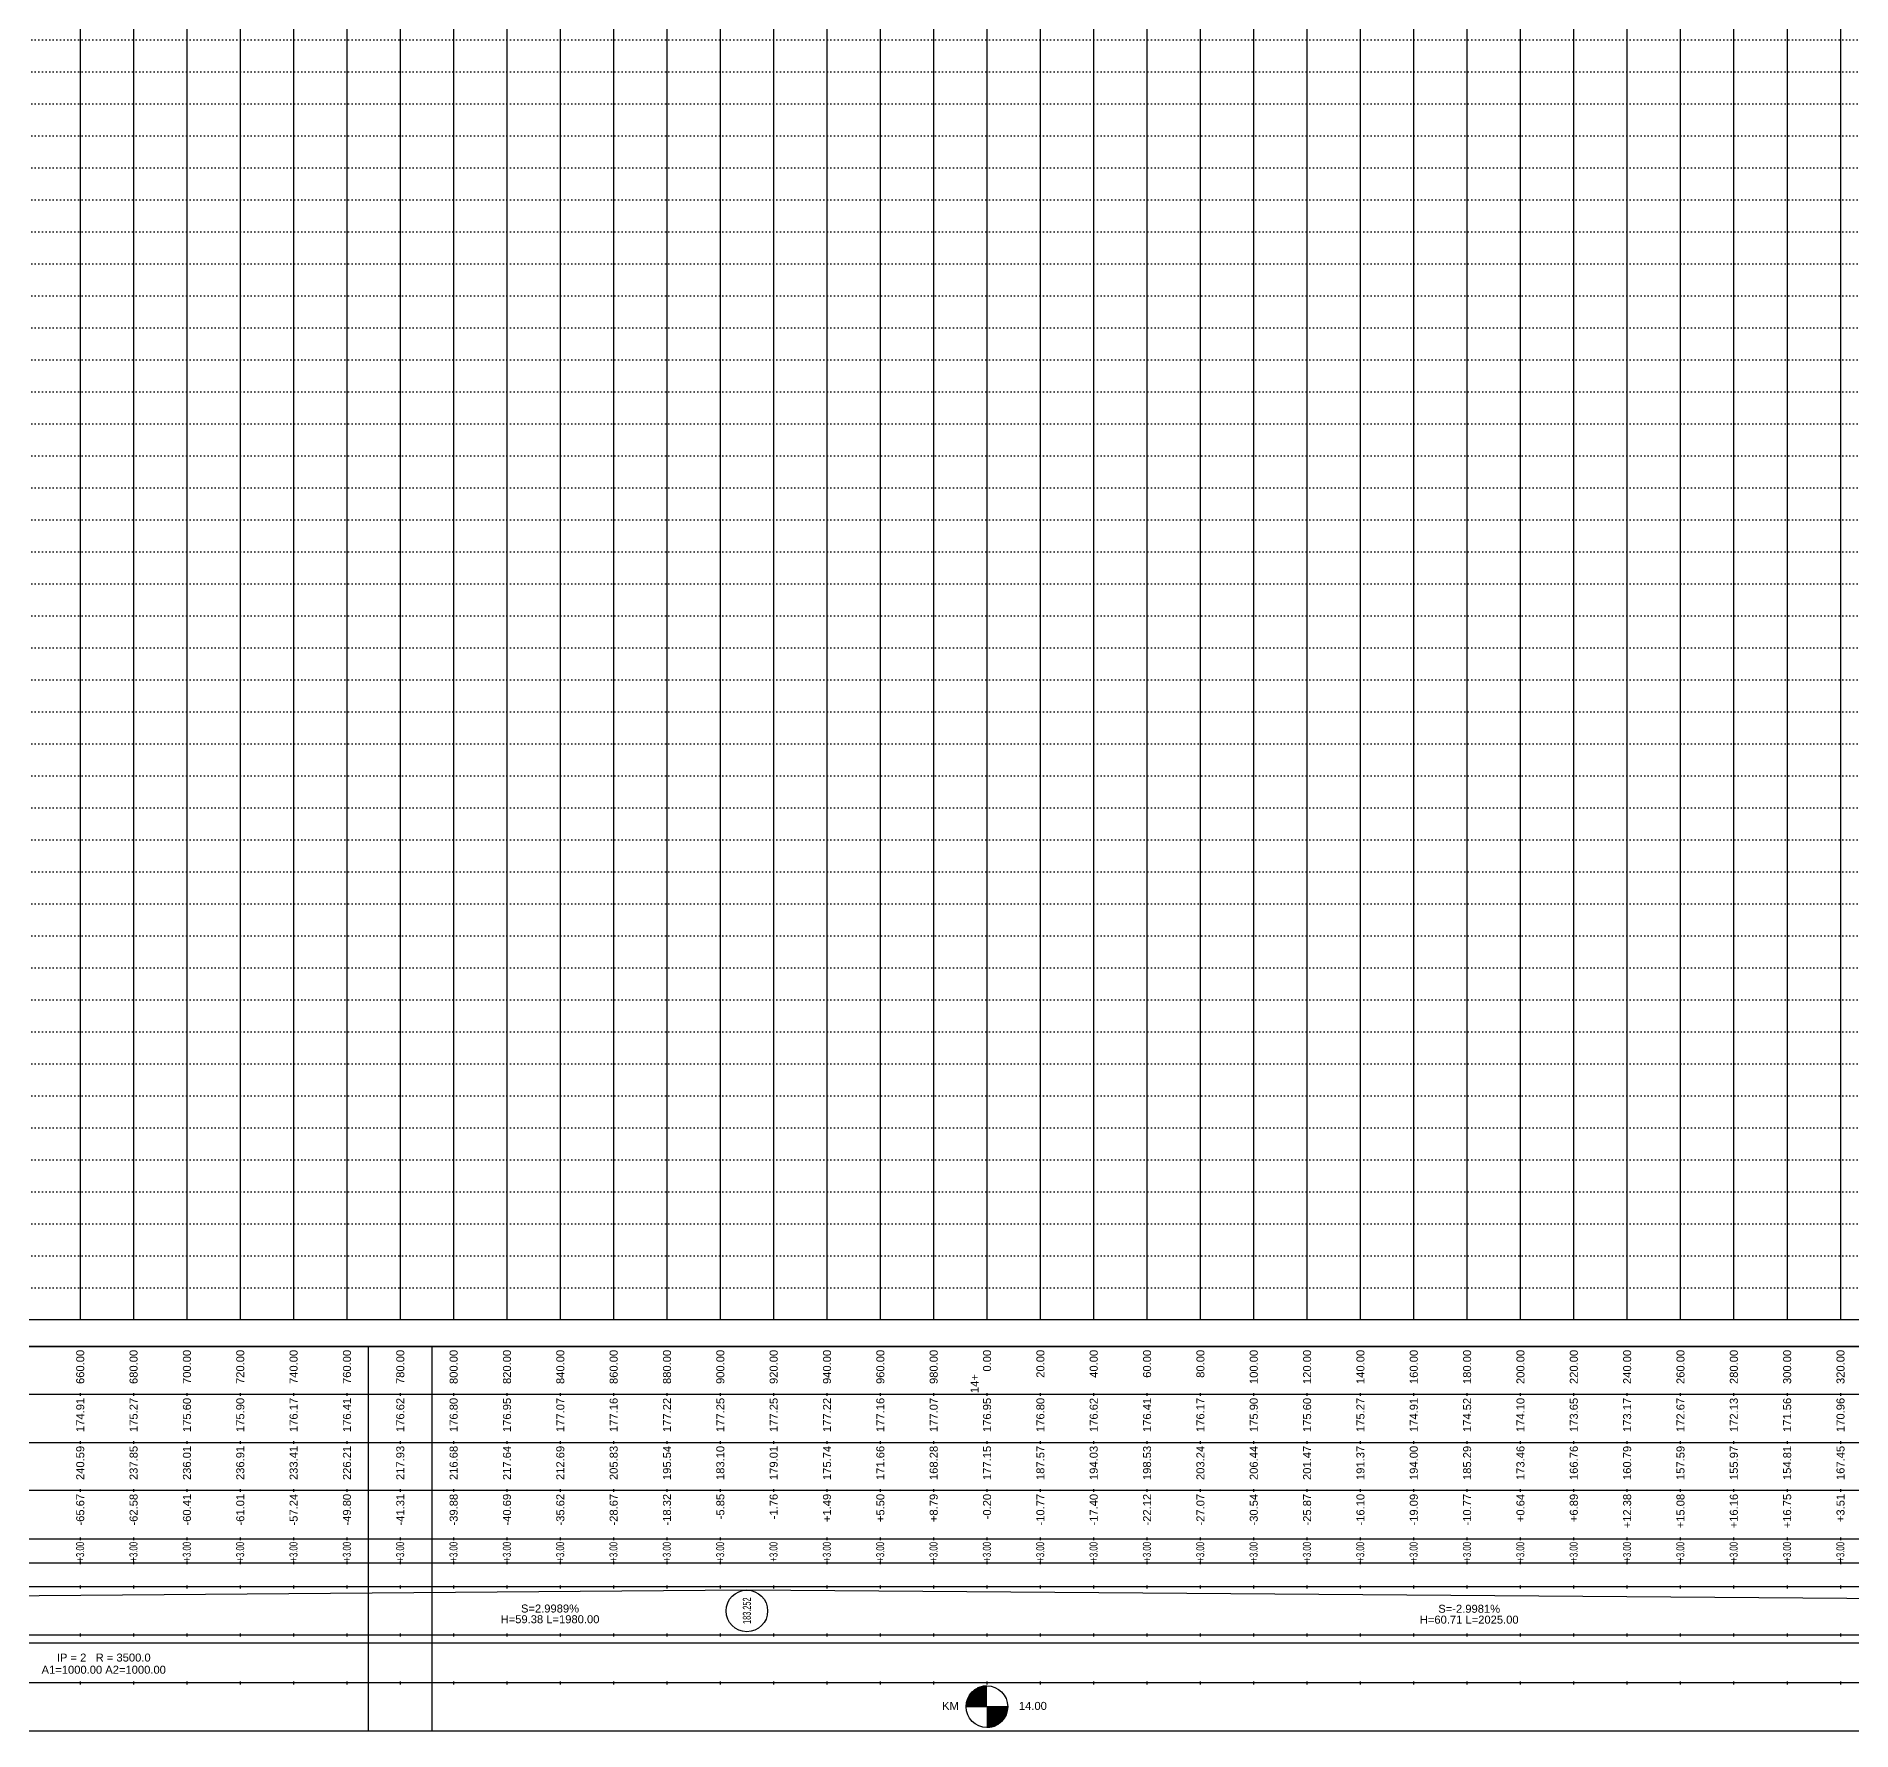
# Model space of a CAD drawing. Header units: millimetres. Extents: x -1499 to 6658, y -12483 to -6008.
# Drawn here: x 2900 to 3580, y -7752 to -7117 of the extents above; entities that cross this region are included whole.
import ezdxf
from ezdxf.enums import TextEntityAlignment as Align

# ---------------------------------------------------------------- set-up
doc = ezdxf.new("R2010")
doc.units = ezdxf.units.MM
doc.linetypes.add('A-DOTLN01H', pattern=[0.125, 0, -0.125])
doc.layers.add('_와꾸', color=7, linetype='Continuous', plot=False)
for name, color, linetype in [('CR-GRID', 56, 'A-DOTLN01H'), ('CZ-TEX2', 3, 'Continuous'), ('기타일반선(가늠)', 1, 'Continuous'), ('수직그리드', 1, 'Continuous'), ('표내용문자', 3, 'Continuous'), ('표보조선', 1, 'Continuous'), ('표주요선', 1, 'Continuous')]:
    doc.layers.add(name, color=color, linetype=linetype)
doc.styles.get("Standard").update_dxf_attribs({"font": 'arial.ttf'})

msp = doc.modelspace()

# ---------------------------------------------------------------- linework, layer by layer
at = {"layer": '_와꾸', "color": 7, "true_color": 0xffffff}
for points in [[(2224.16, -7752.06), (3048.16, -7752.06), (3048.16, -7608.06), (2224.16, -7608.06)], [(3024.16, -7752.06), (3848.16, -7752.06), (3848.16, -7608.06), (3024.16, -7608.06)]]:
    msp.add_lwpolyline(points, close=True, dxfattribs=at)
at = {"layer": 'CR-GRID', "linetype": 'A-DOTLN01H', "ltscale": 10}
for p, q in [((696.16, -7118.06), (5416.16, -7118.06)), ((696.16, -7130.06), (5416.16, -7130.06)), ((696.16, -7142.06), (5416.16, -7142.06)), ((696.16, -7154.06), (5416.16, -7154.06)), ((696.16, -7166.06), (5416.16, -7166.06)), ((696.16, -7178.06), (5416.16, -7178.06)), ((696.16, -7190.06), (5416.16, -7190.06)), ((696.16, -7202.06), (5416.16, -7202.06)), ((696.16, -7214.06), (5416.16, -7214.06)), ((696.16, -7226.06), (5416.16, -7226.06)), ((696.16, -7238.06), (5416.16, -7238.06)), ((696.16, -7250.06), (5416.16, -7250.06)), ((696.16, -7262.06), (5416.16, -7262.06)), ((696.16, -7274.06), (5416.16, -7274.06)), ((696.16, -7286.06), (5416.16, -7286.06)), ((696.16, -7298.06), (5416.16, -7298.06)), ((696.16, -7310.06), (5416.16, -7310.06)), ((696.16, -7322.06), (5416.16, -7322.06)), ((696.16, -7334.06), (5416.16, -7334.06)), ((696.16, -7346.06), (5416.16, -7346.06)), ((696.16, -7358.06), (5416.16, -7358.06)), ((696.16, -7370.06), (5416.16, -7370.06)), ((696.16, -7382.06), (5416.16, -7382.06)), ((696.16, -7394.06), (5416.16, -7394.06)), ((696.16, -7406.06), (5416.16, -7406.06)), ((696.16, -7418.06), (5416.16, -7418.06)), ((696.16, -7430.06), (5416.16, -7430.06)), ((696.16, -7442.06), (5416.16, -7442.06)), ((696.16, -7454.06), (5416.16, -7454.06)), ((696.16, -7466.06), (5416.16, -7466.06)), ((696.16, -7478.06), (5416.16, -7478.06)), ((696.16, -7490.06), (5416.16, -7490.06)), ((696.16, -7502.06), (5416.16, -7502.06)), ((696.16, -7514.06), (5416.16, -7514.06)), ((696.16, -7526.06), (5416.16, -7526.06)), ((696.16, -7538.06), (5416.16, -7538.06)), ((696.16, -7550.06), (5416.16, -7550.06)), ((696.16, -7562.06), (5416.16, -7562.06)), ((696.16, -7574.06), (5416.16, -7574.06)), ((696.16, -7586.06), (5416.16, -7586.06))]:
    msp.add_line(p, q, dxfattribs=at)
at = {"layer": '기타일반선(가늠)'}
msp.add_line((5530.22, -7598.06), (696.16, -7598.06), dxfattribs=at)
at = {"layer": '수직그리드'}
for p, q in [((2916.16, -6154.54), (2916.16, -7598.06)), ((2936.16, -6170.98), (2936.16, -7598.06)), ((2976.16, -6176.57), (2976.16, -7598.06)), ((2956.16, -6181.99), (2956.16, -7598.06)), ((2996.16, -6197.59), (2996.16, -7598.06)), ((3016.16, -6240.8), (3016.16, -7598.06)), ((3036.16, -6290.45), (3036.16, -7598.06)), ((3076.16, -6292.22), (3076.16, -7598.06)), ((3056.16, -6297.95), (3056.16, -7598.06)), ((3096.16, -6321.93), (3096.16, -7598.06)), ((3116.16, -6363.09), (3116.16, -7598.06)), ((3356.16, -6359.42), (3356.16, -7598.06)), ((3336.16, -6378.62), (3336.16, -7598.06)), ((3376.16, -6389.24), (3376.16, -7598.06)), ((3316.16, -6406.87), (3316.16, -7598.06)), ((3136.16, -6424.81), (3136.16, -7598.06)), ((3296.16, -6433.9), (3296.16, -7598.06)), ((3416.16, -6434.06), (3416.16, -7598.06)), ((3396.16, -6449.84), (3396.16, -7598.06)), ((3276.16, -6472.64), (3276.16, -7598.06)), ((3436.16, -6486.32), (3436.16, -7598.06)), ((3156.16, -6499.45), (3156.16, -7598.06)), ((3176.16, -6523.97), (3176.16, -7598.06)), ((3256.16, -6535.15), (3256.16, -7598.06)), ((3196.16, -6543.65), (3196.16, -7598.06)), ((3456.16, -6557.3), (3456.16, -7598.06)), ((3216.16, -6568.08), (3216.16, -7598.06)), ((3236.16, -6588.4), (3236.16, -7598.06)), ((3576.16, -6593.36), (3576.16, -7598.06)), ((3476.16, -6597.5), (3476.16, -7598.06)), ((3496.16, -6633.32), (3496.16, -7598.06)), ((3516.16, -6652.52), (3516.16, -7598.06)), ((3536.16, -6662.24), (3536.16, -7598.06)), ((3556.16, -6669.2), (3556.16, -7598.06)), ((5428.77, -7598.06), (621.66, -7598.06))]:
    msp.add_line(p, q, dxfattribs=at)
at = {"layer": '표내용문자'}
for p, q in [((3256.16, -7739.16), (3249.4, -7739.16)), ((3249.45, -7739.08), (3256.16, -7739.08)), ((3256.16, -7739.01), (3249.49, -7739.01)), ((3249.54, -7738.93), (3256.16, -7738.93)), ((3256.16, -7738.86), (3249.58, -7738.86)), ((3249.63, -7738.78), (3256.16, -7738.78)), ((3256.16, -7738.71), (3249.68, -7738.71)), ((3249.73, -7738.63), (3256.16, -7738.63)), ((3256.16, -7738.56), (3249.79, -7738.56)), ((3249.84, -7738.48), (3256.16, -7738.48)), ((3256.16, -7738.41), (3249.89, -7738.41)), ((3249.95, -7738.33), (3256.16, -7738.33)), ((3256.16, -7738.26), (3250.01, -7738.26)), ((3250.07, -7738.18), (3256.16, -7738.18)), ((3256.16, -7738.11), (3250.13, -7738.11)), ((3250.19, -7738.03), (3256.16, -7738.03)), ((3256.16, -7737.96), (3250.26, -7737.96)), ((3250.32, -7737.88), (3256.16, -7737.88)), ((3256.16, -7737.81), (3250.39, -7737.81)), ((3250.46, -7737.73), (3256.16, -7737.73)), ((3256.16, -7737.66), (3250.53, -7737.66)), ((3250.6, -7737.58), (3256.16, -7737.58)), ((3256.16, -7737.51), (3250.68, -7737.51)), ((3250.75, -7737.43), (3256.16, -7737.43)), ((3256.16, -7737.36), (3250.83, -7737.36)), ((3250.91, -7737.28), (3256.16, -7737.28)), ((3256.16, -7737.21), (3251, -7737.21)), ((3251.08, -7737.13), (3256.16, -7737.13)), ((3256.16, -7737.06), (3251.17, -7737.06)), ((3251.26, -7736.98), (3256.16, -7736.98)), ((3256.16, -7736.91), (3251.36, -7736.91)), ((3251.46, -7736.83), (3256.16, -7736.83)), ((3256.16, -7736.76), (3251.56, -7736.76)), ((3251.66, -7736.68), (3256.16, -7736.68)), ((3256.16, -7736.61), (3251.77, -7736.61)), ((3251.88, -7736.53), (3256.16, -7736.53)), ((3256.16, -7736.46), (3252, -7736.46)), ((3252.12, -7736.38), (3256.16, -7736.38)), ((3256.16, -7736.31), (3252.25, -7736.31)), ((3252.38, -7736.23), (3256.16, -7736.23)), ((3256.16, -7736.16), (3252.52, -7736.16)), ((3252.67, -7736.08), (3256.16, -7736.08)), ((3256.16, -7736.01), (3252.82, -7736.01)), ((3252.98, -7735.93), (3256.16, -7735.93)), ((3256.16, -7735.86), (3253.16, -7735.86)), ((3253.34, -7735.78), (3256.16, -7735.78)), ((3256.16, -7735.71), (3253.55, -7735.71)), ((3253.77, -7735.63), (3256.16, -7735.63)), ((3256.16, -7735.56), (3254.01, -7735.56)), ((3254.3, -7735.48), (3256.16, -7735.48)), ((3256.16, -7735.41), (3254.63, -7735.41)), ((3255.08, -7735.33), (3256.16, -7735.33)), ((3256.16, -7742.76), (3248.36, -7742.76)), ((3248.36, -7742.83), (3256.16, -7742.83)), ((3256.16, -7742.91), (3248.36, -7742.91)), ((3248.36, -7742.98), (3256.16, -7742.98)), ((3256.16, -7743.06), (3248.36, -7743.06)), ((3248.37, -7742.53), (3256.16, -7742.53)), ((3256.16, -7742.61), (3248.37, -7742.61)), ((3248.37, -7742.68), (3256.16, -7742.68)), ((3256.16, -7742.46), (3248.38, -7742.46)), ((3256.16, -7742.31), (3248.39, -7742.31)), ((3248.39, -7742.38), (3256.16, -7742.38)), ((3248.4, -7742.23), (3256.16, -7742.23)), ((3256.16, -7742.16), (3248.41, -7742.16)), ((3248.42, -7742.08), (3256.16, -7742.08)), ((3256.16, -7742.01), (3248.43, -7742.01)), ((3248.44, -7741.93), (3256.16, -7741.93)), ((3256.16, -7741.86), (3248.45, -7741.86)), ((3248.46, -7741.78), (3256.16, -7741.78)), ((3256.16, -7741.71), (3248.47, -7741.71)), ((3248.49, -7741.63), (3256.16, -7741.63)), ((3256.16, -7741.56), (3248.5, -7741.56)), ((3248.52, -7741.48), (3256.16, -7741.48)), ((3256.16, -7741.41), (3248.53, -7741.41)), ((3248.55, -7741.33), (3256.16, -7741.33)), ((3256.16, -7741.26), (3248.57, -7741.26)), ((3248.59, -7741.18), (3256.16, -7741.18)), ((3256.16, -7741.11), (3248.6, -7741.11)), ((3248.62, -7741.03), (3256.16, -7741.03)), ((3256.16, -7740.96), (3248.65, -7740.96)), ((3248.67, -7740.88), (3256.16, -7740.88)), ((3256.16, -7740.81), (3248.69, -7740.81)), ((3248.71, -7740.73), (3256.16, -7740.73)), ((3256.16, -7740.66), (3248.74, -7740.66)), ((3248.76, -7740.58), (3256.16, -7740.58)), ((3256.16, -7740.51), (3248.79, -7740.51)), ((3248.81, -7740.43), (3256.16, -7740.43)), ((3256.16, -7740.36), (3248.84, -7740.36)), ((3248.87, -7740.28), (3256.16, -7740.28)), ((3256.16, -7740.21), (3248.9, -7740.21)), ((3248.93, -7740.13), (3256.16, -7740.13)), ((3256.16, -7740.06), (3248.96, -7740.06)), ((3248.99, -7739.98), (3256.16, -7739.98)), ((3256.16, -7739.91), (3249.02, -7739.91)), ((3249.06, -7739.83), (3256.16, -7739.83)), ((3256.16, -7739.76), (3249.09, -7739.76)), ((3249.13, -7739.68), (3256.16, -7739.68)), ((3256.16, -7739.61), (3249.16, -7739.61)), ((3249.2, -7739.53), (3256.16, -7739.53)), ((3256.16, -7739.46), (3249.24, -7739.46)), ((3249.28, -7739.38), (3256.16, -7739.38)), ((3256.16, -7739.31), (3249.32, -7739.31)), ((3249.36, -7739.23), (3256.16, -7739.23)), ((3263.96, -7743.06), (3256.16, -7743.06)), ((3256.16, -7743.13), (3263.96, -7743.13)), ((3263.96, -7743.21), (3256.16, -7743.21)), ((3256.16, -7743.28), (3263.95, -7743.28)), ((3263.95, -7743.36), (3256.16, -7743.36)), ((3256.16, -7743.43), (3263.95, -7743.43)), ((3263.94, -7743.51), (3256.16, -7743.51)), ((3256.16, -7743.58), (3263.94, -7743.58)), ((3263.93, -7743.66), (3256.16, -7743.66)), ((3256.16, -7743.73), (3263.93, -7743.73)), ((3263.92, -7743.81), (3256.16, -7743.81)), ((3256.16, -7743.88), (3263.91, -7743.88)), ((3263.91, -7743.96), (3256.16, -7743.96)), ((3256.16, -7744.03), (3263.9, -7744.03)), ((3263.89, -7744.11), (3256.16, -7744.11)), ((3256.16, -7744.18), (3263.88, -7744.18)), ((3263.86, -7744.26), (3256.16, -7744.26)), ((3256.16, -7744.33), (3263.85, -7744.33)), ((3263.84, -7744.41), (3256.16, -7744.41)), ((3256.16, -7744.48), (3263.83, -7744.48)), ((3263.81, -7744.56), (3256.16, -7744.56)), ((3256.16, -7744.63), (3263.8, -7744.63)), ((3263.78, -7744.71), (3256.16, -7744.71)), ((3256.16, -7744.78), (3263.76, -7744.78)), ((3263.75, -7744.86), (3256.16, -7744.86)), ((3256.16, -7744.93), (3263.73, -7744.93)), ((3263.71, -7745.01), (3256.16, -7745.01)), ((3256.16, -7745.08), (3263.69, -7745.08)), ((3263.67, -7745.16), (3256.16, -7745.16)), ((3256.16, -7745.23), (3263.65, -7745.23)), ((3263.63, -7745.31), (3256.16, -7745.31)), ((3256.16, -7745.38), (3263.6, -7745.38)), ((3263.58, -7745.46), (3256.16, -7745.46)), ((3256.16, -7745.53), (3263.55, -7745.53)), ((3263.53, -7745.61), (3256.16, -7745.61)), ((3256.16, -7745.68), (3263.5, -7745.68)), ((3263.47, -7745.76), (3256.16, -7745.76)), ((3256.16, -7745.83), (3263.45, -7745.83)), ((3263.42, -7745.91), (3256.16, -7745.91)), ((3256.16, -7745.98), (3263.39, -7745.98)), ((3263.36, -7746.06), (3256.16, -7746.06)), ((3256.16, -7746.13), (3263.33, -7746.13)), ((3263.29, -7746.21), (3256.16, -7746.21)), ((3256.16, -7746.28), (3263.26, -7746.28)), ((3263.22, -7746.36), (3256.16, -7746.36)), ((3256.16, -7746.43), (3263.19, -7746.43)), ((3263.15, -7746.51), (3256.16, -7746.51)), ((3256.16, -7746.58), (3263.12, -7746.58)), ((3263.08, -7746.66), (3256.16, -7746.66)), ((3256.16, -7746.73), (3263.04, -7746.73)), ((3263, -7746.81), (3256.16, -7746.81)), ((3256.16, -7746.88), (3262.95, -7746.88)), ((3262.91, -7746.96), (3256.16, -7746.96)), ((3256.16, -7747.03), (3262.87, -7747.03)), ((3262.82, -7747.11), (3256.16, -7747.11)), ((3256.16, -7747.18), (3262.78, -7747.18)), ((3262.73, -7747.26), (3256.16, -7747.26)), ((3256.16, -7747.33), (3262.68, -7747.33)), ((3262.63, -7747.41), (3256.16, -7747.41)), ((3256.16, -7747.48), (3262.58, -7747.48)), ((3262.53, -7747.56), (3256.16, -7747.56)), ((3256.16, -7747.63), (3262.47, -7747.63)), ((3262.42, -7747.71), (3256.16, -7747.71)), ((3256.16, -7747.78), (3262.36, -7747.78)), ((3262.31, -7747.86), (3256.16, -7747.86)), ((3256.16, -7747.93), (3262.25, -7747.93)), ((3262.19, -7748.01), (3256.16, -7748.01)), ((3256.16, -7748.08), (3262.12, -7748.08)), ((3262.06, -7748.16), (3256.16, -7748.16)), ((3256.16, -7748.23), (3261.99, -7748.23)), ((3261.93, -7748.31), (3256.16, -7748.31)), ((3256.16, -7748.38), (3261.86, -7748.38)), ((3261.79, -7748.46), (3256.16, -7748.46)), ((3256.16, -7748.53), (3261.71, -7748.53)), ((3261.64, -7748.61), (3256.16, -7748.61)), ((3256.16, -7748.68), (3261.56, -7748.68)), ((3261.48, -7748.76), (3256.16, -7748.76)), ((3256.16, -7748.83), (3261.4, -7748.83)), ((3261.32, -7748.91), (3256.16, -7748.91)), ((3256.16, -7748.98), (3261.23, -7748.98)), ((3261.14, -7749.06), (3256.16, -7749.06)), ((3256.16, -7749.13), (3261.05, -7749.13)), ((3260.95, -7749.21), (3256.16, -7749.21)), ((3256.16, -7749.28), (3260.86, -7749.28)), ((3260.76, -7749.36), (3256.16, -7749.36)), ((3256.16, -7749.43), (3260.65, -7749.43)), ((3260.54, -7749.51), (3256.16, -7749.51)), ((3256.16, -7749.58), (3260.43, -7749.58)), ((3260.31, -7749.66), (3256.16, -7749.66)), ((3256.16, -7749.73), (3260.19, -7749.73)), ((3260.07, -7749.81), (3256.16, -7749.81)), ((3256.16, -7749.88), (3259.93, -7749.88)), ((3259.79, -7749.96), (3256.16, -7749.96)), ((3256.16, -7750.03), (3259.65, -7750.03)), ((3259.49, -7750.11), (3256.16, -7750.11)), ((3256.16, -7750.18), (3259.33, -7750.18)), ((3259.16, -7750.26), (3256.16, -7750.26)), ((3256.16, -7750.33), (3258.97, -7750.33)), ((3258.77, -7750.41), (3256.16, -7750.41)), ((3256.16, -7750.48), (3258.55, -7750.48)), ((3258.3, -7750.56), (3256.16, -7750.56)), ((3256.16, -7750.63), (3258.02, -7750.63)), ((3257.68, -7750.71), (3256.16, -7750.71)), ((3256.16, -7750.78), (3257.24, -7750.78))]:
    msp.add_line(p, q, dxfattribs=at)
msp.add_circle((3256.16, -7743.06), 7.8, dxfattribs=at)
at = {"layer": '표보조선'}
for p, q in [((2916.16, -7625.56), (2916.16, -7626.56)), ((2936.16, -7625.56), (2936.16, -7626.56)), ((2956.16, -7625.56), (2956.16, -7626.56)), ((2976.16, -7625.56), (2976.16, -7626.56)), ((2996.16, -7625.56), (2996.16, -7626.56)), ((3016.16, -7625.56), (3016.16, -7626.56)), ((3036.16, -7625.56), (3036.16, -7626.56)), ((3056.16, -7625.56), (3056.16, -7626.56)), ((3076.16, -7625.56), (3076.16, -7626.56)), ((3096.16, -7625.56), (3096.16, -7626.56)), ((3116.16, -7625.56), (3116.16, -7626.56)), ((3136.16, -7625.56), (3136.16, -7626.56)), ((3156.16, -7625.56), (3156.16, -7626.56)), ((3176.16, -7625.56), (3176.16, -7626.56)), ((3196.16, -7625.56), (3196.16, -7626.56)), ((3216.16, -7625.56), (3216.16, -7626.56)), ((3236.16, -7625.56), (3236.16, -7626.56)), ((3256.16, -7625.56), (3256.16, -7626.56)), ((3276.16, -7625.56), (3276.16, -7626.56)), ((3296.16, -7625.56), (3296.16, -7626.56)), ((3316.16, -7625.56), (3316.16, -7626.56)), ((3336.16, -7625.56), (3336.16, -7626.56)), ((3356.16, -7625.56), (3356.16, -7626.56)), ((3376.16, -7625.56), (3376.16, -7626.56)), ((3396.16, -7625.56), (3396.16, -7626.56)), ((3416.16, -7625.56), (3416.16, -7626.56)), ((3436.16, -7625.56), (3436.16, -7626.56)), ((3456.16, -7625.56), (3456.16, -7626.56)), ((3476.16, -7625.56), (3476.16, -7626.56)), ((3496.16, -7625.56), (3496.16, -7626.56)), ((3516.16, -7625.56), (3516.16, -7626.56)), ((3536.16, -7625.56), (3536.16, -7626.56)), ((3556.16, -7625.56), (3556.16, -7626.56)), ((3576.16, -7625.56), (3576.16, -7626.56)), ((2916.16, -7643.56), (2916.16, -7644.56)), ((2936.16, -7643.56), (2936.16, -7644.56)), ((2956.16, -7643.56), (2956.16, -7644.56)), ((2976.16, -7643.56), (2976.16, -7644.56)), ((2996.16, -7643.56), (2996.16, -7644.56)), ((3016.16, -7643.56), (3016.16, -7644.56)), ((3036.16, -7643.56), (3036.16, -7644.56)), ((3056.16, -7643.56), (3056.16, -7644.56)), ((3076.16, -7643.56), (3076.16, -7644.56)), ((3096.16, -7643.56), (3096.16, -7644.56)), ((3116.16, -7643.56), (3116.16, -7644.56)), ((3136.16, -7643.56), (3136.16, -7644.56)), ((3156.16, -7643.56), (3156.16, -7644.56)), ((3176.16, -7643.56), (3176.16, -7644.56)), ((3196.16, -7643.56), (3196.16, -7644.56)), ((3216.16, -7643.56), (3216.16, -7644.56)), ((3236.16, -7643.56), (3236.16, -7644.56)), ((3256.16, -7643.56), (3256.16, -7644.56)), ((3276.16, -7643.56), (3276.16, -7644.56)), ((3296.16, -7643.56), (3296.16, -7644.56)), ((3316.16, -7643.56), (3316.16, -7644.56)), ((3336.16, -7643.56), (3336.16, -7644.56)), ((3356.16, -7643.56), (3356.16, -7644.56)), ((3376.16, -7643.56), (3376.16, -7644.56)), ((3396.16, -7643.56), (3396.16, -7644.56)), ((3416.16, -7643.56), (3416.16, -7644.56)), ((3436.16, -7643.56), (3436.16, -7644.56)), ((3456.16, -7643.56), (3456.16, -7644.56)), ((3476.16, -7643.56), (3476.16, -7644.56)), ((3496.16, -7643.56), (3496.16, -7644.56)), ((3516.16, -7643.56), (3516.16, -7644.56)), ((3536.16, -7643.56), (3536.16, -7644.56)), ((3556.16, -7643.56), (3556.16, -7644.56)), ((3576.16, -7643.56), (3576.16, -7644.56)), ((2916.16, -7661.56), (2916.16, -7662.56)), ((2936.16, -7661.56), (2936.16, -7662.56)), ((2956.16, -7661.56), (2956.16, -7662.56)), ((2976.16, -7661.56), (2976.16, -7662.56)), ((2996.16, -7661.56), (2996.16, -7662.56)), ((3016.16, -7661.56), (3016.16, -7662.56)), ((3036.16, -7661.56), (3036.16, -7662.56)), ((3056.16, -7661.56), (3056.16, -7662.56)), ((3076.16, -7661.56), (3076.16, -7662.56)), ((3096.16, -7661.56), (3096.16, -7662.56)), ((3116.16, -7661.56), (3116.16, -7662.56)), ((3136.16, -7661.56), (3136.16, -7662.56)), ((3156.16, -7661.56), (3156.16, -7662.56)), ((3176.16, -7661.56), (3176.16, -7662.56)), ((3196.16, -7661.56), (3196.16, -7662.56)), ((3216.16, -7661.56), (3216.16, -7662.56)), ((3236.16, -7661.56), (3236.16, -7662.56)), ((3256.16, -7661.56), (3256.16, -7662.56)), ((3276.16, -7661.56), (3276.16, -7662.56)), ((3296.16, -7661.56), (3296.16, -7662.56)), ((3316.16, -7661.56), (3316.16, -7662.56)), ((3336.16, -7661.56), (3336.16, -7662.56)), ((3356.16, -7661.56), (3356.16, -7662.56)), ((3376.16, -7661.56), (3376.16, -7662.56)), ((3396.16, -7661.56), (3396.16, -7662.56)), ((3416.16, -7661.56), (3416.16, -7662.56)), ((3436.16, -7661.56), (3436.16, -7662.56)), ((3456.16, -7661.56), (3456.16, -7662.56)), ((3476.16, -7661.56), (3476.16, -7662.56)), ((3496.16, -7661.56), (3496.16, -7662.56)), ((3516.16, -7661.56), (3516.16, -7662.56)), ((3536.16, -7661.56), (3536.16, -7662.56)), ((3556.16, -7661.56), (3556.16, -7662.56)), ((3576.16, -7661.56), (3576.16, -7662.56)), ((2916.16, -7679.56), (2916.16, -7680.56)), ((2936.16, -7679.56), (2936.16, -7680.56)), ((2956.16, -7679.56), (2956.16, -7680.56)), ((2976.16, -7679.56), (2976.16, -7680.56)), ((2996.16, -7679.56), (2996.16, -7680.56)), ((3016.16, -7679.56), (3016.16, -7680.56)), ((3036.16, -7679.56), (3036.16, -7680.56)), ((3056.16, -7679.56), (3056.16, -7680.56)), ((3076.16, -7679.56), (3076.16, -7680.56)), ((3096.16, -7679.56), (3096.16, -7680.56)), ((3116.16, -7679.56), (3116.16, -7680.56)), ((3136.16, -7679.56), (3136.16, -7680.56)), ((3156.16, -7679.56), (3156.16, -7680.56)), ((3196.16, -7679.56), (3196.16, -7680.56)), ((3216.16, -7679.56), (3216.16, -7680.56)), ((3236.16, -7679.56), (3236.16, -7680.56)), ((3256.16, -7679.56), (3256.16, -7680.56)), ((3276.16, -7679.56), (3276.16, -7680.56)), ((3296.16, -7679.56), (3296.16, -7680.56)), ((3316.16, -7679.56), (3316.16, -7680.56)), ((3336.16, -7679.56), (3336.16, -7680.56)), ((3356.16, -7679.56), (3356.16, -7680.56)), ((3376.16, -7679.56), (3376.16, -7680.56)), ((3396.16, -7679.56), (3396.16, -7680.56)), ((3416.16, -7679.56), (3416.16, -7680.56)), ((3436.16, -7679.56), (3436.16, -7680.56)), ((3456.16, -7679.56), (3456.16, -7680.56)), ((3476.16, -7679.56), (3476.16, -7680.56)), ((3496.16, -7679.56), (3496.16, -7680.56)), ((3516.16, -7679.56), (3516.16, -7680.56)), ((3536.16, -7679.56), (3536.16, -7680.56)), ((3556.16, -7679.56), (3556.16, -7680.56)), ((3576.16, -7679.56), (3576.16, -7680.56)), ((2916.16, -7688.56), (2916.16, -7689.56)), ((2936.16, -7688.56), (2936.16, -7689.56)), ((2956.16, -7688.56), (2956.16, -7689.56)), ((2976.16, -7688.56), (2976.16, -7689.56)), ((2996.16, -7688.56), (2996.16, -7689.56)), ((3016.16, -7688.56), (3016.16, -7689.56)), ((3036.16, -7688.56), (3036.16, -7689.56)), ((3056.16, -7688.56), (3056.16, -7689.56)), ((3076.16, -7688.56), (3076.16, -7689.56)), ((3096.16, -7688.56), (3096.16, -7689.56)), ((3116.16, -7688.56), (3116.16, -7689.56)), ((3136.16, -7688.56), (3136.16, -7689.56)), ((3156.16, -7688.56), (3156.16, -7689.56)), ((3196.16, -7688.56), (3196.16, -7689.56)), ((3216.16, -7688.56), (3216.16, -7689.56)), ((3236.16, -7688.56), (3236.16, -7689.56)), ((3256.16, -7688.56), (3256.16, -7689.56)), ((3276.16, -7688.56), (3276.16, -7689.56)), ((3296.16, -7688.56), (3296.16, -7689.56)), ((3316.16, -7688.56), (3316.16, -7689.56)), ((3336.16, -7688.56), (3336.16, -7689.56)), ((3356.16, -7688.56), (3356.16, -7689.56)), ((3376.16, -7688.56), (3376.16, -7689.56)), ((3396.16, -7688.56), (3396.16, -7689.56)), ((3416.16, -7688.56), (3416.16, -7689.56)), ((3436.16, -7688.56), (3436.16, -7689.56)), ((3456.16, -7688.56), (3456.16, -7689.56)), ((3476.16, -7688.56), (3476.16, -7689.56)), ((3496.16, -7688.56), (3496.16, -7689.56)), ((3516.16, -7688.56), (3516.16, -7689.56)), ((3536.16, -7688.56), (3536.16, -7689.56)), ((3556.16, -7688.56), (3556.16, -7689.56)), ((3576.16, -7688.56), (3576.16, -7689.56)), ((2916.16, -7697.56), (2916.16, -7698.76)), ((2936.16, -7697.56), (2936.16, -7698.76)), ((2956.16, -7697.56), (2956.16, -7698.76)), ((2976.16, -7697.56), (2976.16, -7698.76)), ((2996.16, -7697.56), (2996.16, -7698.76)), ((3016.16, -7697.56), (3016.16, -7698.76)), ((3036.16, -7697.56), (3036.16, -7698.76)), ((3056.16, -7697.56), (3056.16, -7698.76)), ((3076.16, -7697.56), (3076.16, -7698.76)), ((3096.16, -7697.56), (3096.16, -7698.76)), ((3116.16, -7697.56), (3116.16, -7698.76)), ((3136.16, -7697.56), (3136.16, -7698.76)), ((3156.16, -7697.56), (3156.16, -7698.76)), ((3176.16, -7697.56), (3176.16, -7698.76)), ((3196.16, -7697.56), (3196.16, -7698.76)), ((3216.16, -7697.56), (3216.16, -7698.76)), ((3236.16, -7697.56), (3236.16, -7698.76)), ((3256.16, -7697.56), (3256.16, -7698.76)), ((3276.16, -7697.56), (3276.16, -7698.76)), ((3296.16, -7697.56), (3296.16, -7698.76)), ((3316.16, -7697.56), (3316.16, -7698.76)), ((3336.16, -7697.56), (3336.16, -7698.76)), ((3356.16, -7697.56), (3356.16, -7698.76)), ((3376.16, -7697.56), (3376.16, -7698.76)), ((3396.16, -7697.56), (3396.16, -7698.76)), ((3416.16, -7697.56), (3416.16, -7698.76)), ((3436.16, -7697.56), (3436.16, -7698.76)), ((3456.16, -7697.56), (3456.16, -7698.76)), ((3476.16, -7697.56), (3476.16, -7698.76)), ((3496.16, -7697.56), (3496.16, -7698.76)), ((3516.16, -7697.56), (3516.16, -7698.76)), ((3536.16, -7697.56), (3536.16, -7698.76)), ((3556.16, -7697.56), (3556.16, -7698.76)), ((3576.16, -7697.56), (3576.16, -7698.76)), ((3166.16, -7699.36), (1186.16, -7714.96)), ((5191.16, -7714.96), (3166.16, -7699.36)), ((2916.16, -7715.56), (2916.16, -7716.56)), ((2916.16, -7715.56), (2916.16, -7716.76)), ((2936.16, -7715.56), (2936.16, -7716.56)), ((2936.16, -7715.56), (2936.16, -7716.76)), ((2956.16, -7715.56), (2956.16, -7716.56)), ((2956.16, -7715.56), (2956.16, -7716.76)), ((2976.16, -7715.56), (2976.16, -7716.56)), ((2976.16, -7715.56), (2976.16, -7716.76)), ((2996.16, -7715.56), (2996.16, -7716.56)), ((2996.16, -7715.56), (2996.16, -7716.76)), ((3016.16, -7715.56), (3016.16, -7716.56)), ((3016.16, -7715.56), (3016.16, -7716.76)), ((3036.16, -7715.56), (3036.16, -7716.56)), ((3036.16, -7715.56), (3036.16, -7716.76)), ((3056.16, -7715.56), (3056.16, -7716.56)), ((3056.16, -7715.56), (3056.16, -7716.76)), ((3076.16, -7715.56), (3076.16, -7716.56)), ((3076.16, -7715.56), (3076.16, -7716.76)), ((3096.16, -7715.56), (3096.16, -7716.56)), ((3096.16, -7715.56), (3096.16, -7716.76)), ((3116.16, -7715.56), (3116.16, -7716.56)), ((3116.16, -7715.56), (3116.16, -7716.76)), ((3136.16, -7715.56), (3136.16, -7716.56)), ((3136.16, -7715.56), (3136.16, -7716.76)), ((3156.16, -7715.56), (3156.16, -7716.56)), ((3156.16, -7715.56), (3156.16, -7716.76)), ((3176.16, -7715.56), (3176.16, -7716.56)), ((3176.16, -7715.56), (3176.16, -7716.76)), ((3196.16, -7715.56), (3196.16, -7716.56)), ((3196.16, -7715.56), (3196.16, -7716.76)), ((3216.16, -7715.56), (3216.16, -7716.56)), ((3216.16, -7715.56), (3216.16, -7716.76)), ((3236.16, -7715.56), (3236.16, -7716.56)), ((3236.16, -7715.56), (3236.16, -7716.76)), ((3256.16, -7715.56), (3256.16, -7716.56)), ((3256.16, -7715.56), (3256.16, -7716.76)), ((3276.16, -7715.56), (3276.16, -7716.56)), ((3276.16, -7715.56), (3276.16, -7716.76)), ((3296.16, -7715.56), (3296.16, -7716.56)), ((3296.16, -7715.56), (3296.16, -7716.76)), ((3316.16, -7715.56), (3316.16, -7716.56)), ((3316.16, -7715.56), (3316.16, -7716.76)), ((3336.16, -7715.56), (3336.16, -7716.56)), ((3336.16, -7715.56), (3336.16, -7716.76)), ((3356.16, -7715.56), (3356.16, -7716.56)), ((3356.16, -7715.56), (3356.16, -7716.76)), ((3376.16, -7715.56), (3376.16, -7716.56)), ((3376.16, -7715.56), (3376.16, -7716.76)), ((3396.16, -7715.56), (3396.16, -7716.56)), ((3396.16, -7715.56), (3396.16, -7716.76)), ((3416.16, -7715.56), (3416.16, -7716.56)), ((3416.16, -7715.56), (3416.16, -7716.76)), ((3436.16, -7715.56), (3436.16, -7716.56)), ((3436.16, -7715.56), (3436.16, -7716.76)), ((3456.16, -7715.56), (3456.16, -7716.56)), ((3456.16, -7715.56), (3456.16, -7716.76)), ((3476.16, -7715.56), (3476.16, -7716.56)), ((3476.16, -7715.56), (3476.16, -7716.76)), ((3496.16, -7715.56), (3496.16, -7716.56)), ((3496.16, -7715.56), (3496.16, -7716.76)), ((3516.16, -7715.56), (3516.16, -7716.56)), ((3516.16, -7715.56), (3516.16, -7716.76)), ((3536.16, -7715.56), (3536.16, -7716.56)), ((3536.16, -7715.56), (3536.16, -7716.76)), ((3556.16, -7715.56), (3556.16, -7716.56)), ((3556.16, -7715.56), (3556.16, -7716.76)), ((3576.16, -7715.56), (3576.16, -7716.56)), ((3576.16, -7715.56), (3576.16, -7716.76)), ((2062.52, -7719.16), (3787.54, -7719.16)), ((2916.16, -7733.56), (2916.16, -7734.56)), ((2916.16, -7733.56), (2916.16, -7734.76)), ((2936.16, -7733.56), (2936.16, -7734.56)), ((2936.16, -7733.56), (2936.16, -7734.76)), ((2956.16, -7733.56), (2956.16, -7734.56)), ((2956.16, -7733.56), (2956.16, -7734.76)), ((2976.16, -7733.56), (2976.16, -7734.56)), ((2976.16, -7733.56), (2976.16, -7734.76)), ((2996.16, -7733.56), (2996.16, -7734.56)), ((2996.16, -7733.56), (2996.16, -7734.76)), ((3016.16, -7733.56), (3016.16, -7734.56)), ((3016.16, -7733.56), (3016.16, -7734.76)), ((3036.16, -7733.56), (3036.16, -7734.56)), ((3036.16, -7733.56), (3036.16, -7734.76)), ((3056.16, -7733.56), (3056.16, -7734.56)), ((3056.16, -7733.56), (3056.16, -7734.76)), ((3076.16, -7733.56), (3076.16, -7734.56)), ((3076.16, -7733.56), (3076.16, -7734.76)), ((3096.16, -7733.56), (3096.16, -7734.56)), ((3096.16, -7733.56), (3096.16, -7734.76)), ((3116.16, -7733.56), (3116.16, -7734.56)), ((3116.16, -7733.56), (3116.16, -7734.76)), ((3136.16, -7733.56), (3136.16, -7734.56)), ((3136.16, -7733.56), (3136.16, -7734.76)), ((3156.16, -7733.56), (3156.16, -7734.56)), ((3156.16, -7733.56), (3156.16, -7734.76)), ((3176.16, -7733.56), (3176.16, -7734.56)), ((3176.16, -7733.56), (3176.16, -7734.76)), ((3196.16, -7733.56), (3196.16, -7734.56)), ((3196.16, -7733.56), (3196.16, -7734.76)), ((3216.16, -7733.56), (3216.16, -7734.56)), ((3216.16, -7733.56), (3216.16, -7734.76)), ((3236.16, -7733.56), (3236.16, -7734.56)), ((3236.16, -7733.56), (3236.16, -7734.76)), ((3256.16, -7733.56), (3256.16, -7734.56)), ((3256.16, -7733.56), (3256.16, -7734.76)), ((3276.16, -7733.56), (3276.16, -7734.56)), ((3276.16, -7733.56), (3276.16, -7734.76)), ((3296.16, -7733.56), (3296.16, -7734.56)), ((3296.16, -7733.56), (3296.16, -7734.76)), ((3316.16, -7733.56), (3316.16, -7734.56)), ((3316.16, -7733.56), (3316.16, -7734.76)), ((3336.16, -7733.56), (3336.16, -7734.56)), ((3336.16, -7733.56), (3336.16, -7734.76)), ((3356.16, -7733.56), (3356.16, -7734.56)), ((3356.16, -7733.56), (3356.16, -7734.76)), ((3376.16, -7733.56), (3376.16, -7734.56)), ((3376.16, -7733.56), (3376.16, -7734.76)), ((3396.16, -7733.56), (3396.16, -7734.56)), ((3396.16, -7733.56), (3396.16, -7734.76)), ((3416.16, -7733.56), (3416.16, -7734.56)), ((3416.16, -7733.56), (3416.16, -7734.76)), ((3436.16, -7733.56), (3436.16, -7734.56)), ((3436.16, -7733.56), (3436.16, -7734.76)), ((3456.16, -7733.56), (3456.16, -7734.56)), ((3456.16, -7733.56), (3456.16, -7734.76)), ((3476.16, -7733.56), (3476.16, -7734.56)), ((3476.16, -7733.56), (3476.16, -7734.76)), ((3496.16, -7733.56), (3496.16, -7734.56)), ((3496.16, -7733.56), (3496.16, -7734.76)), ((3516.16, -7733.56), (3516.16, -7734.56)), ((3516.16, -7733.56), (3516.16, -7734.76)), ((3536.16, -7733.56), (3536.16, -7734.56)), ((3536.16, -7733.56), (3536.16, -7734.76)), ((3556.16, -7733.56), (3556.16, -7734.56)), ((3556.16, -7733.56), (3556.16, -7734.76)), ((3576.16, -7733.56), (3576.16, -7734.56)), ((3576.16, -7733.56), (3576.16, -7734.76))]:
    msp.add_line(p, q, dxfattribs=at)
msp.add_circle((3166.16, -7707.16), 7.8, dxfattribs=at)
at = {"layer": '표주요선'}
for p, q in [((631.16, -7608.06), (5530.22, -7608.06)), ((5530.22, -7626.06), (631.16, -7626.06)), ((631.16, -7644.06), (5530.22, -7644.06)), ((5530.22, -7662.06), (631.16, -7662.06)), ((631.16, -7680.06), (5530.22, -7680.06)), ((667.16, -7689.06), (5530.22, -7689.06)), ((5530.22, -7698.06), (631.16, -7698.06)), ((631.16, -7716.06), (5530.22, -7716.06)), ((5530.22, -7734.06), (631.16, -7734.06)), ((631.16, -7752.06), (5530.22, -7752.06))]:
    msp.add_line(p, q, dxfattribs=at)

# ---------------------------------------------------------------- texts
at = {"layer": 'CZ-TEX2', "width": 0.7}
for p in [(2917.67, -7688.67), (2937.67, -7688.67), (2957.67, -7688.67), (2977.67, -7688.67), (2997.67, -7688.67), (3017.67, -7688.67), (3037.67, -7688.67), (3057.67, -7688.67), (3077.67, -7688.67), (3097.67, -7688.67), (3117.65, -7688.7), (3137.65, -7688.7), (3157.65, -7688.7), (3177.65, -7688.7), (3197.65, -7688.7), (3217.65, -7688.7), (3237.65, -7688.7), (3257.65, -7688.7), (3277.65, -7688.7), (3297.65, -7688.7), (3317.65, -7688.7), (3337.65, -7688.7), (3357.65, -7688.7), (3377.65, -7688.7), (3397.65, -7688.7), (3417.65, -7688.7), (3437.65, -7688.7), (3457.65, -7688.7), (3477.65, -7688.7), (3497.65, -7688.7), (3517.65, -7688.7), (3537.65, -7688.7), (3557.65, -7688.7), (3577.65, -7688.7)]:
    msp.add_text('+3.00', height=3, rotation=90, dxfattribs=at).set_placement(p)
at = {"layer": '표내용문자'}
for s, p in [('660.00', (2917.72, -7609.26)), ('680.00', (2937.72, -7609.26)), ('700.00', (2957.72, -7609.26)), ('720.00', (2977.72, -7609.26)), ('740.00', (2997.72, -7609.26)), ('760.00', (3017.72, -7609.26)), ('780.00', (3037.72, -7609.26)), ('800.00', (3057.72, -7609.26)), ('820.00', (3077.72, -7609.26)), ('840.00', (3097.72, -7609.26)), ('860.00', (3117.72, -7609.26)), ('880.00', (3137.72, -7609.26)), ('900.00', (3157.72, -7609.26)), ('920.00', (3177.72, -7609.26)), ('940.00', (3197.72, -7609.26)), ('960.00', (3217.72, -7609.26)), ('980.00', (3237.72, -7609.26)), ('0.00', (3257.72, -7609.26)), ('20.00', (3277.72, -7609.26)), ('40.00', (3297.72, -7609.26)), ('60.00', (3317.72, -7609.26)), ('80.00', (3337.72, -7609.26)), ('100.00', (3357.72, -7609.26)), ('120.00', (3377.72, -7609.26)), ('140.00', (3397.72, -7609.26)), ('160.00', (3417.72, -7609.26)), ('180.00', (3437.72, -7609.26)), ('200.00', (3457.72, -7609.26)), ('220.00', (3477.72, -7609.26)), ('240.00', (3497.72, -7609.26)), ('260.00', (3517.72, -7609.26)), ('280.00', (3537.72, -7609.26)), ('300.00', (3557.72, -7609.26)), ('320.00', (3577.72, -7609.26)), ('174.91', (2917.72, -7627.26)), ('175.27', (2937.72, -7627.26)), ('175.60', (2957.72, -7627.26)), ('175.90', (2977.72, -7627.26)), ('176.17', (2997.72, -7627.26)), ('176.41', (3017.72, -7627.26)), ('176.62', (3037.72, -7627.26)), ('176.80', (3057.72, -7627.26)), ('176.95', (3077.72, -7627.26)), ('177.07', (3097.72, -7627.26)), ('177.16', (3117.72, -7627.26)), ('177.22', (3137.72, -7627.26)), ('177.25', (3157.72, -7627.26)), ('177.25', (3177.72, -7627.26)), ('177.22', (3197.72, -7627.26)), ('177.16', (3217.72, -7627.26)), ('177.07', (3237.72, -7627.26)), ('176.95', (3257.72, -7627.26)), ('176.80', (3277.72, -7627.26)), ('176.62', (3297.72, -7627.26)), ('176.41', (3317.72, -7627.26)), ('176.17', (3337.72, -7627.26)), ('175.90', (3357.72, -7627.26)), ('175.60', (3377.72, -7627.26)), ('175.27', (3397.72, -7627.26)), ('174.91', (3417.72, -7627.26)), ('174.52', (3437.72, -7627.26)), ('174.10', (3457.72, -7627.26)), ('173.65', (3477.72, -7627.26)), ('173.17', (3497.72, -7627.26)), ('172.67', (3517.72, -7627.26)), ('172.13', (3537.72, -7627.26)), ('171.56', (3557.72, -7627.26)), ('170.96', (3577.72, -7627.26)), ('240.59', (2917.72, -7645.26)), ('237.85', (2937.72, -7645.26)), ('236.01', (2957.72, -7645.26)), ('236.91', (2977.72, -7645.26)), ('233.41', (2997.72, -7645.26)), ('226.21', (3017.72, -7645.26)), ('217.93', (3037.72, -7645.26)), ('216.68', (3057.72, -7645.26)), ('217.64', (3077.72, -7645.26)), ('212.69', (3097.72, -7645.26)), ('205.83', (3117.72, -7645.26)), ('195.54', (3137.72, -7645.26)), ('183.10', (3157.72, -7645.26)), ('179.01', (3177.72, -7645.26)), ('175.74', (3197.72, -7645.26)), ('171.66', (3217.72, -7645.26)), ('168.28', (3237.72, -7645.26)), ('177.15', (3257.72, -7645.26)), ('187.57', (3277.72, -7645.26)), ('194.03', (3297.72, -7645.26)), ('198.53', (3317.72, -7645.26)), ('203.24', (3337.72, -7645.26)), ('206.44', (3357.72, -7645.26)), ('201.47', (3377.72, -7645.26)), ('191.37', (3397.72, -7645.26)), ('194.00', (3417.72, -7645.26)), ('185.29', (3437.72, -7645.26)), ('173.46', (3457.72, -7645.26)), ('166.76', (3477.72, -7645.26)), ('160.79', (3497.72, -7645.26)), ('157.59', (3517.72, -7645.26)), ('155.97', (3537.72, -7645.26)), ('154.81', (3557.72, -7645.26)), ('167.45', (3577.72, -7645.26)), ('-65.67', (2917.72, -7663.26)), ('-62.58', (2937.72, -7663.26)), ('-60.41', (2957.72, -7663.26)), ('-61.01', (2977.72, -7663.26)), ('-57.24', (2997.72, -7663.26)), ('-49.80', (3017.72, -7663.26)), ('-41.31', (3037.72, -7663.26)), ('-39.88', (3057.72, -7663.26)), ('-40.69', (3077.72, -7663.26)), ('-35.62', (3097.72, -7663.26)), ('-28.67', (3117.72, -7663.26)), ('-18.32', (3137.72, -7663.26)), ('-5.85', (3157.72, -7663.26)), ('-1.76', (3177.72, -7663.26)), ('+1.49', (3197.72, -7663.26)), ('+5.50', (3217.72, -7663.26)), ('+8.79', (3237.72, -7663.26)), ('-0.20', (3257.72, -7663.26)), ('-10.77', (3277.72, -7663.26)), ('-17.40', (3297.72, -7663.26)), ('-22.12', (3317.72, -7663.26)), ('-27.07', (3337.72, -7663.26)), ('-30.54', (3357.72, -7663.26)), ('-25.87', (3377.72, -7663.26)), ('-16.10', (3397.72, -7663.26)), ('-19.09', (3417.72, -7663.26)), ('-10.77', (3437.72, -7663.26)), ('+0.64', (3457.72, -7663.26)), ('+6.89', (3477.72, -7663.26)), ('+12.38', (3497.72, -7663.26)), ('+15.08', (3517.72, -7663.26)), ('+16.16', (3537.72, -7663.26)), ('+16.75', (3557.72, -7663.26)), ('+3.51', (3577.72, -7663.26))]:
    msp.add_text(s, height=3, rotation=90, dxfattribs=at).set_placement(p, align=Align.RIGHT)
msp.add_text('14+', height=3, rotation=90, dxfattribs=at).set_placement((3253.04, -7625.46))
for s, p in [('S=2.9989%', (3092.36, -7707.75)), ('S=-2.9981%', (3437, -7707.84)), ('H=59.38 L=1980.00', (3092.36, -7711.77)), ('H=60.71 L=2025.00', (3437, -7711.92)), ('IP = 2   R = 3500.0', (2925.03, -7726.14)), ('A1=1000.00 A2=1000.00', (2925.03, -7730.7))]:
    msp.add_text(s, height=3, dxfattribs=at).set_placement(p, align=Align.CENTER)
at = {"layer": '표내용문자', "width": 0.6}
msp.add_text('183.252', height=3, rotation=90, dxfattribs=at).set_placement((3167.66, -7707.06), align=Align.CENTER)
at = {"layer": '표내용문자'}
for s, p in [('KM', (3239.36, -7744.26)), ('14.00', (3268.16, -7744.26))]:
    msp.add_text(s, height=3, dxfattribs=at).set_placement(p)

doc.saveas('drawing.dxf')
